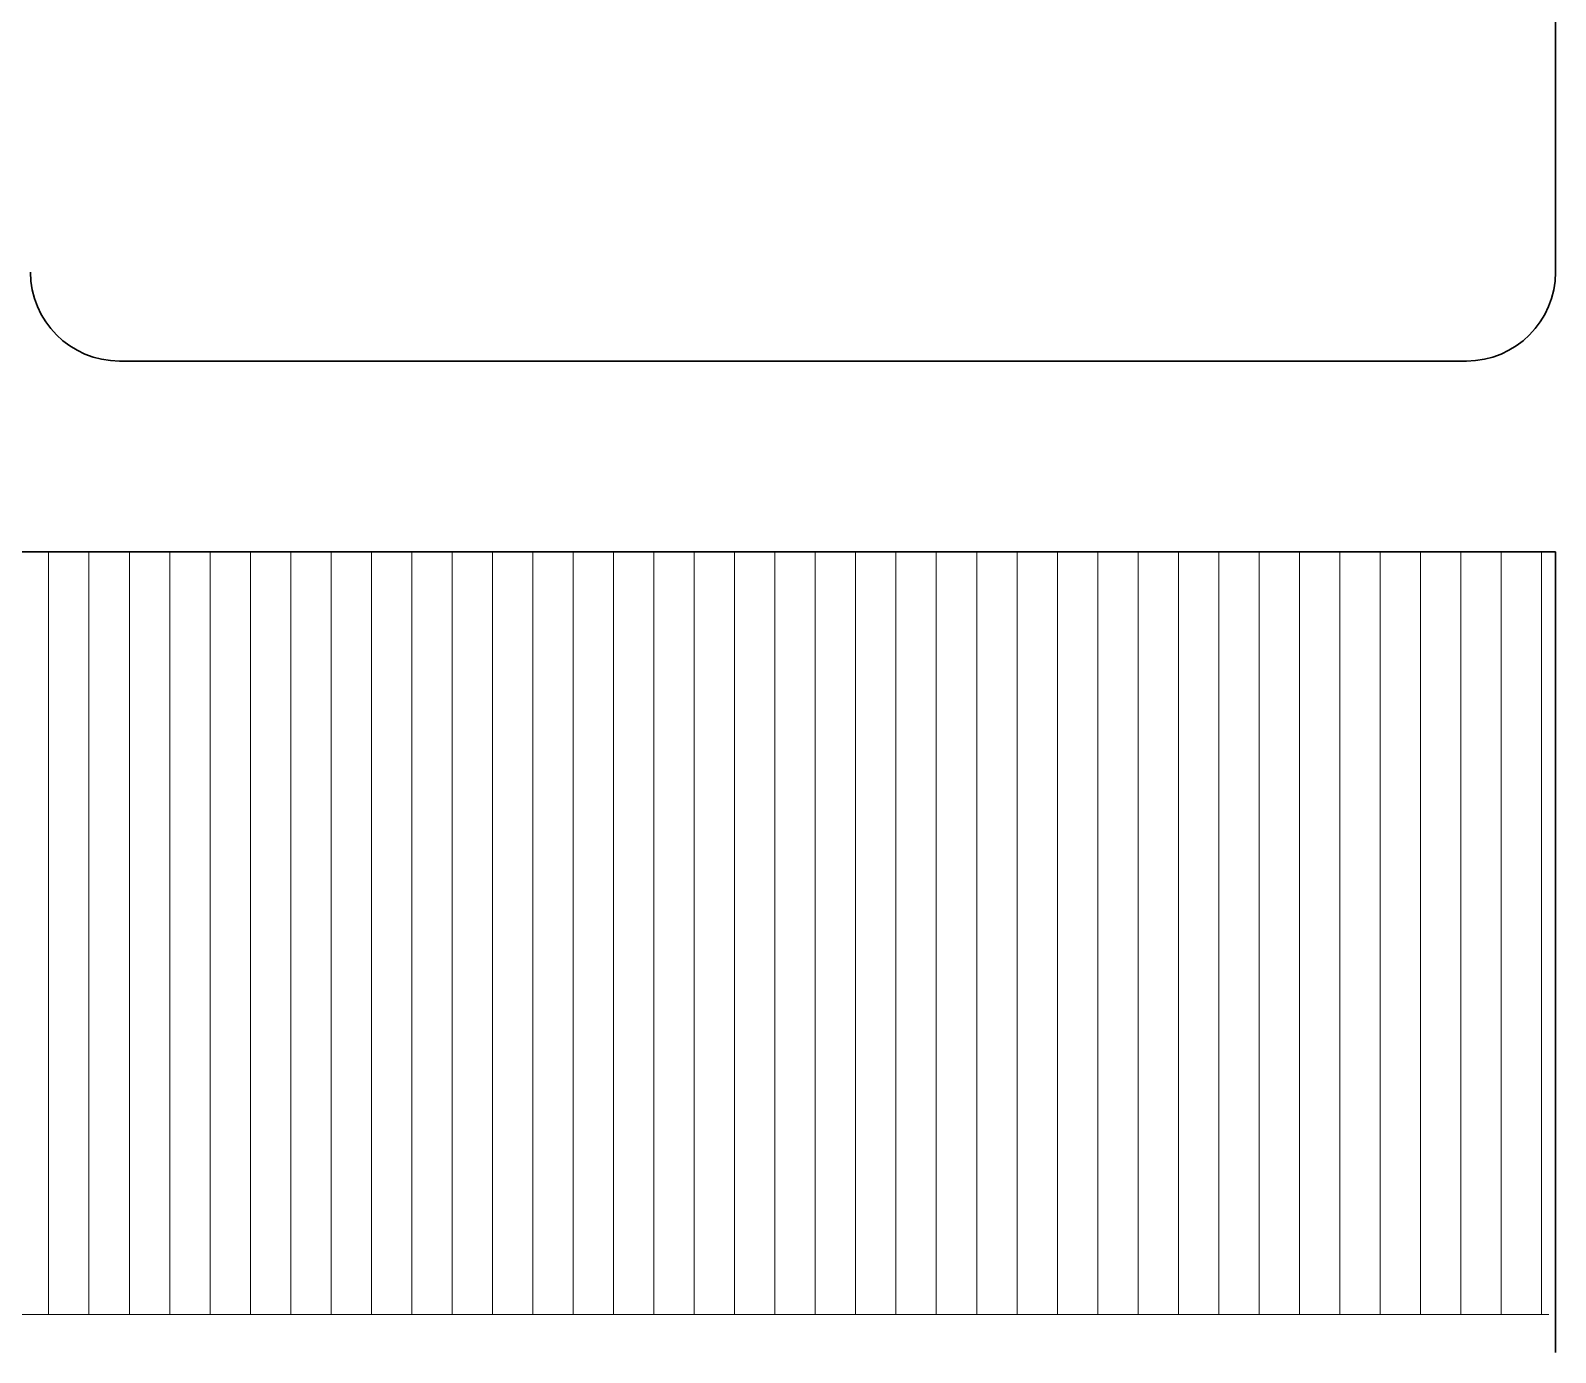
# Model space of a CAD drawing. Header units: metres. Extents: x -44 to 358, y -246 to 48.
# Drawn here: x 31.643 to 32.843, y -69.65 to -68.61 of the extents above; entities that cross this region are included whole.
import ezdxf

# ---------------------------------------------------------------- set-up
doc = ezdxf.new("R2010")
doc.units = ezdxf.units.M
doc.header["$LTSCALE"] = 0.3
doc.layers.add('A-WALL', color=7, linetype='Continuous', lineweight=30)
doc.layers.add('closets', color=33, linetype='Continuous', lineweight=0)

msp = doc.modelspace()

# ---------------------------------------------------------------- hatches: boundary and pattern name
at = {"layer": 'closets', "true_color": 0xffffff, "transparency": 33554687}
h = msp.add_hatch(dxfattribs=at)
h.set_pattern_fill('LINE', scale=0.01, angle=90)
h.set_pattern_definition([(90, (226.697093, 25.85367), (-0.03175, 2e-18), [])])
h.paths.add_polyline_path([(31.7907323, -68.8204286), (31.7907323, -69.6204286)])
h.paths.add_polyline_path([(32.8373474, -69.0204286), (32.8373474, -69.6204286), (30.6421289, -69.6204286), (30.6421289, -69.0204286)])

# ---------------------------------------------------------------- linework, layer by layer
at = {"layer": 'A-WALL', "color": 7, "true_color": 0xffffff}
for p, q in [((32.842585, -67.7404286), (32.842585, -68.8004286)), ((32.772585, -68.8704286), (31.712585, -68.8704286)), ((30.642585, -69.0204286), (32.842585, -69.0204286)), ((32.842585, -69.0204286), (32.842585, -69.6504286))]:
    msp.add_line(p, q, dxfattribs=at)
for centre, start, end in [((31.712585, -68.8004286), 180, 270), ((32.772585, -68.8004286), 270, 0)]:
    msp.add_arc(centre, 0.07, start, end, dxfattribs=at)
at = {"layer": 'closets', "color": 7, "true_color": 0xffffff, "transparency": 33554687}
msp.add_line((30.6421289, -69.6204286), (32.8373474, -69.6204286), dxfattribs=at)

doc.saveas('drawing.dxf')
